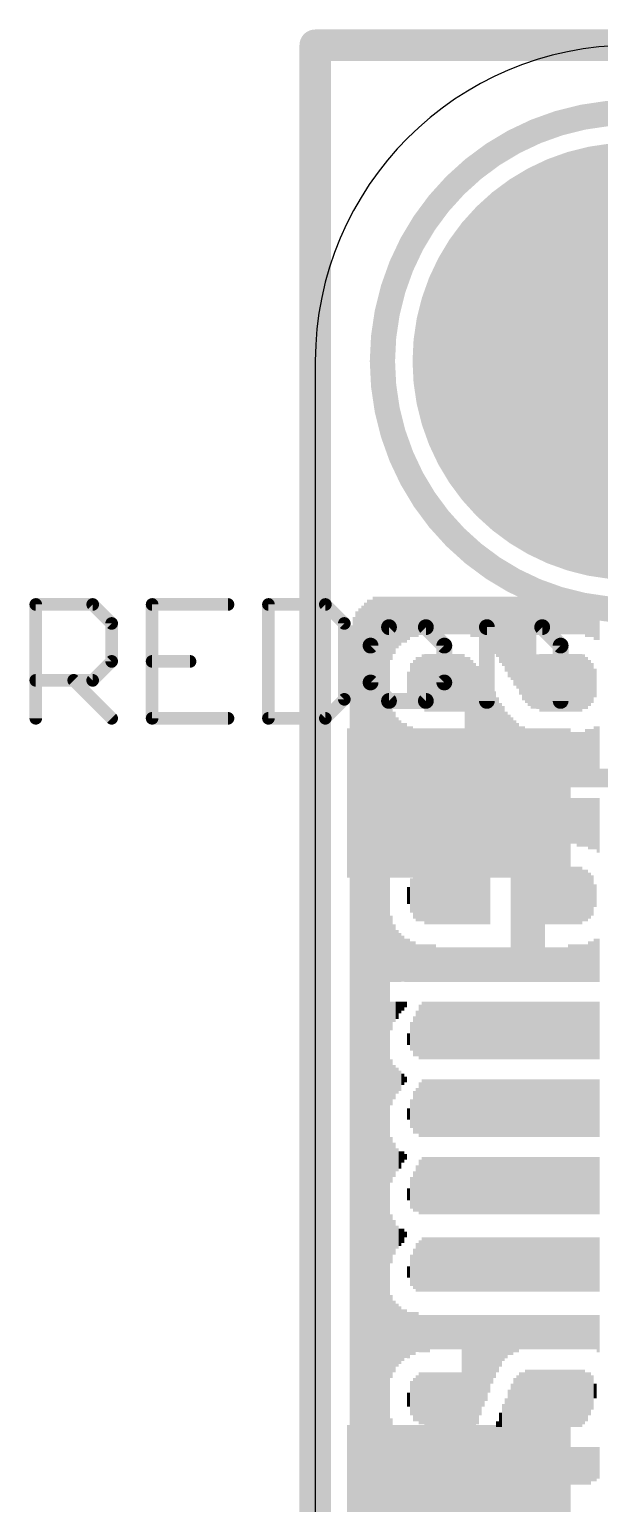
# Model space of a CAD drawing. Extents: x -2.3 to 25.5, y -0.1 to 17.9.
# Drawn here: x -2.3 to 2.29, y 6.06 to 17.91 of the extents above; entities that cross this region are included whole.
import ezdxf

# ---------------------------------------------------------------- set-up
doc = ezdxf.new("R2010")
doc.units = 0
for name, color, linetype in [('1', 12, 'CONTINUOUS'), ('16', 5, 'CONTINUOUS'), ('17', 110, 'CONTINUOUS'), ('20', 53, 'CONTINUOUS'), ('21', 40, 'CONTINUOUS'), ('22', 6, 'CONTINUOUS'), ('27', 4, 'CONTINUOUS'), ('51', 253, 'CONTINUOUS')]:
    doc.layers.add(name, color=color, linetype=linetype)

# ---------------------------------------------------------------- blocks, each defined once
blk = doc.blocks.new('RECT')
blk.add_solid([(-0.5, -0.5), (0.5, -0.5), (-0.5, 0.5), (0.5, 0.5)])
blk = doc.blocks.new('ROUNDP')
at = {"const_width": 0.5}
blk.add_lwpolyline([(0, -0.25, 1), (0, 0.25, 1), (0, -0.25)], format="xyb", dxfattribs=at)

msp = doc.modelspace()

# ---------------------------------------------------------------- linework, layer by layer
at = {"layer": '1', "const_width": 0.254}
for points in [[(0, 17.78), (25.4, 17.78)], [(0, 0), (0, 17.78)]]:
    msp.add_lwpolyline(points, dxfattribs=at)
at = {"layer": '1', "const_width": 0.127}
for points in [[(0, 17.8435, 1), (0, 17.7165)], [(0.0635, 17.78, 1), (-0.0635, 17.78)]]:
    msp.add_lwpolyline(points, format="xyb", dxfattribs=at)
at = {"layer": '16', "const_width": 0.254}
for points in [[(0, 17.78), (25.4, 17.78)], [(0, 0), (0, 17.78)]]:
    msp.add_lwpolyline(points, dxfattribs=at)
at = {"layer": '16', "const_width": 0.127}
for points in [[(0, 17.8435, 1), (0, 17.7165)], [(0.0635, 17.78, 1), (-0.0635, 17.78)]]:
    msp.add_lwpolyline(points, format="xyb", dxfattribs=at)
at = {"layer": '20'}
msp.add_line((0, 15.24), (0, 2.54), dxfattribs=at)
msp.add_arc((2.54, 15.24), 2.54, 90, 180, dxfattribs=at)
at = {"layer": '21'}
for points, const_width in [([(2.54, 13.24, 1), (2.54, 17.24, 1), (2.54, 13.24)], 0.2032), ([(0.5928, 13.1344, 1), (0.5928, 13.0709)], 0.0635), ([(0.6152, 13.0802, 1), (0.5703, 13.1251)], 0.0635), ([(0.9118, 13.1251, 1), (0.8669, 13.0802)], 0.0635), ([(0.8894, 13.0709, 1), (0.8894, 13.1344)], 0.0635), ([(1.38, 13.1344, 1), (1.38, 13.0709)], 0.0635), ([(1.4118, 13.1027, 1), (1.3483, 13.1027)], 0.0635), ([(1.8473, 13.1251, 1), (1.8024, 13.0802)], 0.0635), ([(1.8249, 13.0709, 1), (1.8249, 13.1344)], 0.0635), ([(0.4763, 12.9544, 1), (0.4128, 12.9544)], 0.0635), ([(0.422, 12.9768, 1), (0.467, 12.9319)], 0.0635), ([(1.0694, 12.9544, 1), (1.0059, 12.9544)], 0.0635), ([(1.0152, 12.9319, 1), (1.0601, 12.9768)], 0.0635), ([(2.0049, 12.9544, 1), (1.9414, 12.9544)], 0.0635), ([(1.9507, 12.9319, 1), (1.9956, 12.9768)], 0.0635), ([(0.467, 12.6802, 1), (0.422, 12.6353)], 0.0635), ([(0.4128, 12.6578, 1), (0.4763, 12.6578)], 0.0635), ([(1.0059, 12.6578, 1), (1.0694, 12.6578)], 0.0635), ([(1.0601, 12.6353, 1), (1.0152, 12.6802)], 0.0635), ([(0.5928, 12.5413, 1), (0.5928, 12.4778)], 0.0635), ([(0.5703, 12.487, 1), (0.6152, 12.532)], 0.0635), ([(0.8669, 12.532, 1), (0.9118, 12.487)], 0.0635), ([(0.8894, 12.4778, 1), (0.8894, 12.5413)], 0.0635), ([(1.3483, 12.5095, 1), (1.4118, 12.5095)], 0.0635), ([(1.9414, 12.5095, 1), (2.0049, 12.5095)], 0.0635), ([(2.154, 11.9281, 1), (2.154, 11.8519)], 0.0762), ([(0.4921, 10.99, 1), (0.4159, 10.99)], 0.0762), ([(0.4159, 6.79, 1), (0.4921, 6.79)], 0.0762)]:
    msp.add_lwpolyline(points, format="xyb", dxfattribs=dict(at, const_width=const_width))
for points, const_width in [([(0.5928, 13.1027), (0.4445, 12.9544)], 0.127), ([(0.8894, 13.1027), (0.5928, 13.1027)], 0.127), ([(1.0377, 12.9544), (0.8894, 13.1027)], 0.127), ([(1.38, 12.5095), (1.38, 13.1027)], 0.127), ([(1.38, 13.1027), (1.8249, 13.1027)], 0.127), ([(1.8249, 13.1027), (1.9732, 12.9544)], 0.127), ([(0.4445, 12.9544), (0.4445, 12.6578)], 0.127), ([(1.0377, 12.6578), (1.0377, 12.9544)], 0.127), ([(1.9732, 12.9544), (1.9732, 12.5095)], 0.127), ([(0.4445, 12.6578), (0.5928, 12.5095)], 0.127), ([(0.8894, 12.5095), (1.0377, 12.6578)], 0.127), ([(0.5928, 12.5095), (0.8894, 12.5095)], 0.127), ([(2.154, 11.89), (4.754, 11.89)], 0.1524), ([(0.454, 10.99), (0.454, 6.79)], 0.1524)]:
    msp.add_lwpolyline(points, dxfattribs=dict(at, const_width=const_width))
at = {"layer": '27', "const_width": 0.1016}
for points in [[(-2.2478, 12.3698), (-2.2478, 13.285)], [(-2.2478, 13.285), (-1.7902, 13.285)], [(-1.7902, 13.285), (-1.6376, 13.1325)], [(-0.7021, 13.285), (-1.3122, 13.285)], [(-1.3122, 13.285), (-1.3122, 12.3698)], [(-0.3767, 13.285), (-0.3767, 12.3698)], [(0.0809, 13.285), (-0.3767, 13.285)], [(0.2334, 13.1325), (0.0809, 13.285)], [(-1.6376, 13.1325), (-1.6376, 12.8274)], [(0.2334, 12.5223), (0.2334, 13.1325)], [(-1.6376, 12.8274), (-1.7902, 12.6749)], [(-1.3122, 12.8274), (-1.0072, 12.8274)], [(-1.7902, 12.6749), (-2.2478, 12.6749)], [(-1.9427, 12.6749), (-1.6376, 12.3698)], [(0.0809, 12.3698), (0.2334, 12.5223)], [(-1.3122, 12.3698), (-0.7021, 12.3698)], [(-0.3767, 12.3698), (0.0809, 12.3698)]]:
    msp.add_lwpolyline(points, dxfattribs=at)
at = {"layer": '27', "const_width": 0.0508}
for points in [[(-2.2224, 13.285, 1), (-2.2732, 13.285)], [(-2.2478, 13.3104, 1), (-2.2478, 13.2596)], [(-1.7722, 13.3029, 1), (-1.8081, 13.267)], [(-1.7902, 13.2596, 1), (-1.7902, 13.3104)], [(-1.3122, 13.3104, 1), (-1.3122, 13.2596)], [(-1.2868, 13.285, 1), (-1.3376, 13.285)], [(-0.7021, 13.2596, 1), (-0.7021, 13.3104)], [(-0.3513, 13.285, 1), (-0.4021, 13.285)], [(-0.3767, 13.3104, 1), (-0.3767, 13.2596)], [(0.0988, 13.3029, 1), (0.0629, 13.267)], [(0.0809, 13.2596, 1), (0.0809, 13.3104)], [(-1.6122, 13.1325, 1), (-1.663, 13.1325)], [(-1.6556, 13.1145, 1), (-1.6197, 13.1504)], [(0.2588, 13.1325, 1), (0.208, 13.1325)], [(0.2154, 13.1145, 1), (0.2514, 13.1504)], [(-1.663, 12.8274, 1), (-1.6122, 12.8274)], [(-1.6197, 12.8094, 1), (-1.6556, 12.8454)], [(-1.3122, 12.8528, 1), (-1.3122, 12.802)], [(-1.0072, 12.802, 1), (-1.0072, 12.8528)], [(-2.2478, 12.7003, 1), (-2.2478, 12.6495)], [(-1.9247, 12.6928, 1), (-1.9607, 12.6569)], [(-1.8081, 12.6928, 1), (-1.7722, 12.6569)], [(-1.7902, 12.6495, 1), (-1.7902, 12.7003)], [(0.2514, 12.5044, 1), (0.2154, 12.5403)], [(0.208, 12.5223, 1), (0.2588, 12.5223)], [(-2.2732, 12.3698, 1), (-2.2224, 12.3698)], [(-1.6556, 12.3518, 1), (-1.6197, 12.3878)], [(-1.3122, 12.3952, 1), (-1.3122, 12.3444)], [(-1.3376, 12.3698, 1), (-1.2868, 12.3698)], [(-0.7021, 12.3444, 1), (-0.7021, 12.3952)], [(-0.3767, 12.3952, 1), (-0.3767, 12.3444)], [(-0.4021, 12.3698, 1), (-0.3513, 12.3698)], [(0.0629, 12.3878, 1), (0.0988, 12.3518)], [(0.0809, 12.3444, 1), (0.0809, 12.3952)]]:
    msp.add_lwpolyline(points, format="xyb", dxfattribs=at)
at = {"layer": '51', "const_width": 0.1524}
for points in [[(0.454, 11.89), (4.704, 11.89)], [(0.454, 5.79), (0.454, 11.89)]]:
    msp.add_lwpolyline(points, dxfattribs=at)
at = {"layer": '51', "const_width": 0.0762}
for points in [[(0.454, 11.9281, 1), (0.454, 11.8519)], [(0.4921, 11.89, 1), (0.4159, 11.89)]]:
    msp.add_lwpolyline(points, format="xyb", dxfattribs=at)

# ---------------------------------------------------------------- block references
at = {"layer": '1', "xscale": 1.8, "yscale": 1.2}
for p in [(1.154, 11.69), (1.154, 6.09)]:
    msp.add_blockref('RECT', p, dxfattribs=at)
at = {"layer": '17', "xscale": 3.516, "yscale": 3.516}
msp.add_blockref('ROUNDP', (2.54, 15.24), dxfattribs=at)
msp.add_blockref('ROUNDP', (2.54, 15.24), dxfattribs=at)
at = {"layer": '22', "rotation": 270}
for p, xscale, yscale in [((0.381, 12.5844), 1.3843, 0.0229), ((0.404, 12.5959), 1.4072, 0.0231), ((0.4271, 12.6073), 1.43, 0.0231), ((0.4502, 12.6073), 1.43, 0.0231), ((0.4733, 12.62), 1.4554, 0.0231), ((0.4964, 12.62), 1.4554, 0.0231), ((0.5196, 12.62), 1.4554, 0.0231), ((0.5427, 12.62), 1.4554, 0.0231), ((0.5658, 12.62), 1.4554, 0.0231), ((0.5889, 12.62), 1.4554, 0.0231), ((0.612, 13.0937), 0.508, 0.0231), ((0.635, 13.1166), 0.4623, 0.0229), ((0.658, 13.1394), 0.4166, 0.0231), ((0.6811, 13.1509), 0.3937, 0.0231), ((0.7042, 13.1623), 0.3708, 0.0231), ((0.7273, 13.1623), 0.3708, 0.0231), ((0.7504, 13.1737), 0.348, 0.0231), ((0.7736, 13.1851), 0.3251, 0.0231), ((0.7967, 13.1851), 0.3251, 0.0231), ((0.8198, 13.1851), 0.3251, 0.0231), ((0.8429, 13.1966), 0.3023, 0.0231), ((0.866, 13.1966), 0.3023, 0.0231), ((0.889, 13.1966), 0.3023, 0.0229), ((0.912, 13.1966), 0.3023, 0.0231), ((0.9351, 13.1966), 0.3023, 0.0231), ((0.9582, 13.1966), 0.3023, 0.0231), ((0.9813, 13.1966), 0.3023, 0.0231), ((1.0044, 13.1966), 0.3023, 0.0231), ((1.0276, 13.1966), 0.3023, 0.0231), ((1.0507, 13.1966), 0.3023, 0.0231), ((1.0738, 13.1966), 0.3023, 0.0231), ((1.0969, 13.1966), 0.3023, 0.0231), ((1.12, 13.1966), 0.3023, 0.0231), ((1.143, 13.1966), 0.3023, 0.0229), ((1.166, 13.1966), 0.3023, 0.0231), ((1.1891, 13.1966), 0.3023, 0.0231), ((1.2122, 13.1966), 0.3023, 0.0231), ((1.2353, 13.1966), 0.3023, 0.0231), ((1.2584, 13.1851), 0.3251, 0.0231), ((1.2816, 13.1851), 0.3251, 0.0231), ((1.3047, 13.1851), 0.3251, 0.0231), ((1.3278, 13.1737), 0.348, 0.0231), ((1.3509, 13.1623), 0.3708, 0.0231), ((1.374, 13.1623), 0.3708, 0.0231), ((1.397, 13.1509), 0.3937, 0.0229), ((1.42, 13.1394), 0.4166, 0.0231), ((1.4431, 13.1166), 0.4623, 0.0231), ((1.4662, 13.1051), 0.4851, 0.0231), ((1.4893, 13.081), 0.5334, 0.0231), ((1.5124, 13.0696), 0.5563, 0.0231), ((1.5356, 13.0467), 0.602, 0.0231), ((1.5587, 13.0239), 0.6477, 0.0231), ((1.5818, 13.0124), 0.6706, 0.0231), ((1.6049, 12.9896), 0.7163, 0.0231), ((1.628, 12.9781), 0.7391, 0.0231), ((1.651, 12.954), 0.7874, 0.0229), ((1.674, 12.9311), 0.8331, 0.0231), ((1.6971, 12.9197), 0.856, 0.0231), ((1.7202, 12.9083), 0.8788, 0.0231), ((1.7433, 12.8969), 0.9017, 0.0231), ((1.7664, 12.8969), 0.9017, 0.0231), ((1.7896, 13.1966), 0.3023, 0.0231), ((1.8127, 13.1966), 0.3023, 0.0231), ((1.8358, 13.1966), 0.3023, 0.0231), ((1.8589, 13.1966), 0.3023, 0.0231), ((1.882, 13.1966), 0.3023, 0.0231), ((1.905, 13.1966), 0.3023, 0.0229), ((1.928, 13.1966), 0.3023, 0.0231), ((1.9511, 13.1966), 0.3023, 0.0231), ((1.9742, 13.1966), 0.3023, 0.0231), ((1.9973, 13.1966), 0.3023, 0.0231), ((2.0204, 13.1966), 0.3023, 0.0231), ((2.0436, 13.1966), 0.3023, 0.0231), ((2.0667, 13.1966), 0.3023, 0.0231), ((2.0898, 13.1966), 0.3023, 0.0231), ((2.1129, 13.1966), 0.3023, 0.0231), ((2.136, 13.1966), 0.3023, 0.0231), ((2.159, 13.1966), 0.3023, 0.0229), ((2.182, 13.1851), 0.3251, 0.0231), ((2.2051, 13.1851), 0.3251, 0.0231), ((2.2282, 13.1851), 0.3251, 0.0231), ((2.2513, 13.161), 0.3226, 0.0231), ((2.2744, 13.161), 0.3226, 0.0231), ((0.3118, 12.5387), 1.2929, 0.0231), ((0.3349, 12.5616), 1.3386, 0.0231), ((0.358, 12.573), 1.3614, 0.0231), ((0.2887, 12.5044), 1.2243, 0.0231), ((0.7736, 12.653), 0.3226, 0.0231), ((0.7967, 12.6543), 0.3708, 0.0231), ((0.8198, 12.6543), 0.4166, 0.0231), ((0.8429, 12.6543), 0.4166, 0.0231), ((0.866, 12.6657), 0.4394, 0.0231), ((0.889, 12.6543), 0.4623, 0.0229), ((0.912, 12.6543), 0.4623, 0.0231), ((0.9351, 12.6543), 0.4623, 0.0231), ((0.9582, 12.6543), 0.4623, 0.0231), ((0.9813, 12.6543), 0.4623, 0.0231), ((1.0044, 12.6543), 0.4623, 0.0231), ((1.0276, 12.6543), 0.4623, 0.0231), ((1.0507, 12.6543), 0.4623, 0.0231), ((1.0738, 12.6543), 0.4623, 0.0231), ((1.0969, 12.6543), 0.4623, 0.0231), ((1.12, 12.6543), 0.4623, 0.0231), ((1.143, 12.6543), 0.4623, 0.0229), ((1.166, 12.6543), 0.4623, 0.0231), ((1.1891, 12.6543), 0.4623, 0.0231), ((1.2122, 12.3774), 0.9703, 0.0231), ((1.2353, 12.3774), 0.9703, 0.0231), ((1.2584, 12.366), 0.9474, 0.0231), ((1.2816, 12.3533), 0.922, 0.0231), ((1.7896, 12.6657), 0.4394, 0.0231), ((1.8127, 12.6543), 0.4623, 0.0231), ((1.8358, 12.6543), 0.4623, 0.0231), ((1.8589, 12.6543), 0.4623, 0.0231), ((1.882, 12.6543), 0.4623, 0.0231), ((1.905, 12.6543), 0.4623, 0.0229), ((1.928, 12.6543), 0.4623, 0.0231), ((1.9511, 12.6543), 0.4623, 0.0231), ((1.9742, 12.6543), 0.4623, 0.0231), ((1.9973, 12.6543), 0.4623, 0.0231), ((2.0204, 12.6543), 0.4623, 0.0231), ((2.0436, 12.6543), 0.4623, 0.0231), ((2.0667, 12.6543), 0.4623, 0.0231), ((2.0898, 12.6543), 0.4623, 0.0231), ((2.1129, 12.6543), 0.4623, 0.0231), ((2.136, 12.6543), 0.4623, 0.0231), ((2.159, 12.6657), 0.4394, 0.0229), ((2.182, 12.6543), 0.4166, 0.0231), ((2.2051, 12.6543), 0.3708, 0.0231), ((2.2282, 12.653), 0.3226, 0.0231), ((0.7504, 12.653), 0.1854, 0.0231), ((1.3047, 12.3419), 0.8992, 0.0231), ((1.3278, 12.3304), 0.8763, 0.0231), ((1.3509, 12.3076), 0.8306, 0.0231), ((2.2513, 12.653), 0.2311, 0.0231), ((1.374, 12.2847), 0.7849, 0.0231), ((1.397, 12.2733), 0.762, 0.0229), ((1.42, 12.2504), 0.7163, 0.0231), ((1.4431, 12.239), 0.6934, 0.0231), ((0.612, 12.2847), 0.3683, 0.0231), ((1.4662, 12.2149), 0.6452, 0.0231), ((1.4893, 12.192), 0.5994, 0.0231), ((1.5124, 12.1806), 0.5766, 0.0231), ((0.635, 12.2619), 0.3226, 0.0229), ((0.658, 12.239), 0.2769, 0.0231), ((0.6811, 12.2276), 0.254, 0.0231), ((0.7042, 12.2161), 0.2311, 0.0231), ((0.7273, 12.2161), 0.2311, 0.0231), ((1.5356, 12.1577), 0.5309, 0.0231), ((1.5587, 12.1463), 0.508, 0.0231), ((1.5818, 12.1349), 0.4851, 0.0231), ((1.6049, 12.1234), 0.4623, 0.0231), ((1.628, 12.112), 0.4394, 0.0231), ((0.7504, 12.2034), 0.2057, 0.0231), ((0.7736, 12.0993), 0.414, 0.0231), ((0.7967, 12.0879), 0.3912, 0.0231), ((0.8198, 12.0879), 0.3912, 0.0231), ((0.8429, 12.0879), 0.3912, 0.0231), ((0.866, 12.0764), 0.3683, 0.0231), ((0.889, 12.0764), 0.3683, 0.0229), ((0.912, 12.0764), 0.3683, 0.0231), ((0.9351, 12.0764), 0.3683, 0.0231), ((0.9582, 12.0764), 0.3683, 0.0231), ((0.9813, 12.0764), 0.3683, 0.0231), ((1.0044, 12.0764), 0.3683, 0.0231), ((1.0276, 12.0764), 0.3683, 0.0231), ((1.0507, 12.0764), 0.3683, 0.0231), ((1.0738, 12.0764), 0.3683, 0.0231), ((1.0969, 12.0764), 0.3683, 0.0231), ((1.12, 12.0764), 0.3683, 0.0231), ((1.143, 12.0764), 0.3683, 0.0229), ((1.166, 12.0764), 0.3683, 0.0231), ((1.1891, 12.0764), 0.3683, 0.0231), ((1.651, 12.0993), 0.414, 0.0229), ((1.674, 12.0993), 0.414, 0.0231), ((1.6971, 12.0879), 0.3912, 0.0231), ((1.7202, 12.0879), 0.3912, 0.0231), ((1.7433, 12.0764), 0.3683, 0.0231), ((1.7664, 12.0764), 0.3683, 0.0231), ((1.7896, 12.0764), 0.3683, 0.0231), ((1.8127, 12.0764), 0.3683, 0.0231), ((1.8358, 12.0764), 0.3683, 0.0231), ((1.8589, 12.0764), 0.3683, 0.0231), ((1.882, 12.0764), 0.3683, 0.0231), ((1.905, 12.0764), 0.3683, 0.0229), ((1.928, 12.0764), 0.3683, 0.0231), ((1.9511, 12.0764), 0.3683, 0.0231), ((1.9742, 12.0764), 0.3683, 0.0231), ((1.9973, 12.0764), 0.3683, 0.0231), ((2.0204, 12.0764), 0.3683, 0.0231), ((2.0436, 12.0764), 0.3683, 0.0231), ((2.0667, 12.0764), 0.3683, 0.0231), ((2.0898, 12.0764), 0.3683, 0.0231), ((2.1129, 12.0764), 0.3683, 0.0231), ((2.136, 12.0764), 0.3683, 0.0231), ((2.159, 12.0764), 0.3683, 0.0229), ((2.182, 12.0879), 0.3912, 0.0231), ((2.2051, 12.0879), 0.3912, 0.0231), ((2.2282, 12.0879), 0.3912, 0.0231), ((2.2513, 12.0993), 0.414, 0.0231), ((2.2744, 12.0993), 0.414, 0.0231), ((0.2887, 9.0856), 5.2883, 0.0231), ((0.3118, 9.0513), 5.3569, 0.0231), ((0.3349, 9.0284), 5.4026, 0.0231), ((0.358, 9.017), 5.4254, 0.0231), ((0.381, 9.0056), 5.4483, 0.0229), ((0.404, 8.9941), 5.4712, 0.0231), ((0.4271, 8.9941), 5.4712, 0.0231), ((0.4502, 8.9827), 5.494, 0.0231), ((0.4733, 8.9827), 5.494, 0.0231), ((0.4964, 8.97), 5.5194, 0.0231), ((0.5196, 8.97), 5.5194, 0.0231), ((0.5427, 8.97), 5.5194, 0.0231), ((0.5658, 8.97), 5.5194, 0.0231), ((0.5889, 8.97), 5.5194, 0.0231), ((0.7736, 11.5227), 0.414, 0.0231), ((0.7967, 11.5227), 0.414, 0.0231), ((0.8198, 11.5341), 0.3912, 0.0231), ((0.8429, 11.5341), 0.3912, 0.0231), ((0.866, 11.5341), 0.3912, 0.0231), ((0.889, 11.5341), 0.3912, 0.0229), ((0.912, 11.5456), 0.3683, 0.0231), ((0.9351, 11.5456), 0.3683, 0.0231), ((0.9582, 11.5456), 0.3683, 0.0231), ((0.9813, 11.5456), 0.3683, 0.0231), ((1.0044, 11.5456), 0.3683, 0.0231), ((1.0276, 11.5456), 0.3683, 0.0231), ((1.0507, 11.5456), 0.3683, 0.0231), ((1.0738, 11.5456), 0.3683, 0.0231), ((1.0969, 11.5456), 0.3683, 0.0231), ((1.12, 11.5456), 0.3683, 0.0231), ((1.143, 11.5456), 0.3683, 0.0229), ((1.166, 11.5456), 0.3683, 0.0231), ((1.1891, 11.5456), 0.3683, 0.0231), ((1.2122, 11.5456), 0.3683, 0.0231), ((1.2353, 11.5456), 0.3683, 0.0231), ((1.2584, 11.5456), 0.3683, 0.0231), ((1.2816, 11.5456), 0.3683, 0.0231), ((1.3047, 11.5456), 0.3683, 0.0231), ((1.3278, 11.5456), 0.3683, 0.0231), ((1.3509, 11.5456), 0.3683, 0.0231), ((1.374, 11.5456), 0.3683, 0.0231), ((1.397, 11.5456), 0.3683, 0.0229), ((1.42, 11.5456), 0.3683, 0.0231), ((1.4431, 11.5456), 0.3683, 0.0231), ((1.4662, 11.5456), 0.3683, 0.0231), ((1.4893, 11.5456), 0.3683, 0.0231), ((1.5124, 11.5456), 0.3683, 0.0231), ((1.5356, 11.5456), 0.3683, 0.0231), ((1.5587, 11.5456), 0.3683, 0.0231), ((1.5818, 11.5456), 0.3683, 0.0231), ((1.6049, 11.5456), 0.3683, 0.0231), ((1.628, 11.5456), 0.3683, 0.0231), ((1.651, 11.5456), 0.3683, 0.0229), ((1.674, 11.5456), 0.3683, 0.0231), ((1.6971, 11.5456), 0.3683, 0.0231), ((1.7202, 11.5456), 0.3683, 0.0231), ((1.7433, 11.5456), 0.3683, 0.0231), ((1.7664, 11.5456), 0.3683, 0.0231), ((1.7896, 11.5456), 0.3683, 0.0231), ((1.8127, 11.5456), 0.3683, 0.0231), ((1.8358, 11.5456), 0.3683, 0.0231), ((1.8589, 11.5456), 0.3683, 0.0231), ((1.882, 11.5456), 0.3683, 0.0231), ((1.905, 11.5456), 0.3683, 0.0229), ((1.928, 11.5456), 0.3683, 0.0231), ((1.9511, 11.5456), 0.3683, 0.0231), ((1.9742, 11.5456), 0.3683, 0.0231), ((1.9973, 11.5456), 0.3683, 0.0231), ((2.0204, 11.5456), 0.3683, 0.0231), ((2.0436, 11.5456), 0.3683, 0.0231), ((2.0667, 11.5456), 0.3683, 0.0231), ((2.0898, 11.5456), 0.3683, 0.0231), ((2.1129, 11.5341), 0.3912, 0.0231), ((2.136, 11.5341), 0.3912, 0.0231), ((2.159, 11.5341), 0.3912, 0.0229), ((2.182, 11.5341), 0.3912, 0.0231), ((2.2051, 11.5227), 0.414, 0.0231), ((2.2282, 11.5227), 0.414, 0.0231), ((2.2513, 11.5227), 0.414, 0.0231), ((2.2744, 11.51), 0.4394, 0.0231), ((0.612, 11.3259), 0.3912, 0.0231), ((0.635, 11.3487), 0.3454, 0.0229), ((0.658, 11.3716), 0.2997, 0.0231), ((0.6811, 11.383), 0.2769, 0.0231), ((0.7042, 11.3944), 0.254, 0.0231), ((0.7273, 11.4059), 0.2311, 0.0231), ((0.7504, 11.4059), 0.2311, 0.0231), ((0.8198, 10.9449), 0.4166, 0.0231), ((0.8429, 10.9449), 0.4166, 0.0231), ((0.866, 10.9563), 0.4394, 0.0231), ((0.889, 10.9449), 0.4623, 0.0229), ((0.912, 10.9449), 0.4623, 0.0231), ((0.9351, 10.9449), 0.4623, 0.0231), ((0.9582, 10.9449), 0.4623, 0.0231), ((0.9813, 10.9449), 0.4623, 0.0231), ((1.0044, 10.9449), 0.4623, 0.0231), ((1.0276, 10.9449), 0.4623, 0.0231), ((1.0507, 10.9449), 0.4623, 0.0231), ((1.0738, 10.9449), 0.4623, 0.0231), ((1.0969, 10.9449), 0.4623, 0.0231), ((1.12, 10.9449), 0.4623, 0.0231), ((1.143, 10.9449), 0.4623, 0.0229), ((1.166, 10.9449), 0.4623, 0.0231), ((1.1891, 10.9449), 0.4623, 0.0231), ((1.2122, 10.9449), 0.4623, 0.0231), ((1.2353, 10.9449), 0.4623, 0.0231), ((1.2584, 10.9449), 0.4623, 0.0231), ((1.2816, 10.9449), 0.4623, 0.0231), ((1.3047, 10.9449), 0.4623, 0.0231), ((1.3278, 10.9449), 0.4623, 0.0231), ((1.3509, 10.9449), 0.4623, 0.0231), ((1.374, 10.9449), 0.4623, 0.0231), ((1.397, 10.9449), 0.4623, 0.0229), ((1.5818, 10.7137), 0.9246, 0.0231), ((1.6049, 10.7137), 0.9246, 0.0231), ((1.628, 10.7137), 0.9246, 0.0231), ((1.651, 10.7137), 0.9246, 0.0229), ((1.674, 10.7137), 0.9246, 0.0231), ((1.6971, 10.7137), 0.9246, 0.0231), ((1.7202, 10.7137), 0.9246, 0.0231), ((1.7433, 10.7137), 0.9246, 0.0231), ((1.7664, 10.7137), 0.9246, 0.0231), ((1.7896, 10.7137), 0.9246, 0.0231), ((1.8127, 10.7137), 0.9246, 0.0231), ((1.8358, 10.7137), 0.9246, 0.0231), ((1.8589, 10.9449), 0.4623, 0.0231), ((1.882, 10.9449), 0.4623, 0.0231), ((1.905, 10.9449), 0.4623, 0.0229), ((1.928, 10.9449), 0.4623, 0.0231), ((1.9511, 10.9449), 0.4623, 0.0231), ((1.9742, 10.9449), 0.4623, 0.0231), ((1.9973, 10.9449), 0.4623, 0.0231), ((2.0204, 10.9449), 0.4623, 0.0231), ((2.0436, 10.9449), 0.4623, 0.0231), ((2.0667, 10.9449), 0.4623, 0.0231), ((2.0898, 10.9449), 0.4623, 0.0231), ((2.1129, 10.9449), 0.4623, 0.0231), ((2.136, 10.9449), 0.4623, 0.0231), ((2.159, 10.9449), 0.4166, 0.0229), ((2.182, 10.9449), 0.4166, 0.0231), ((0.7736, 10.9461), 0.2769, 0.0231), ((0.7967, 10.9449), 0.3708, 0.0231), ((2.2051, 10.9449), 0.3708, 0.0231), ((2.2282, 10.9449), 0.3251, 0.0231), ((2.2513, 10.9449), 0.1829, 0.0231), ((0.7504, 10.9449), 0.1372, 0.0231), ((0.612, 10.5169), 0.5309, 0.0231), ((0.635, 10.4826), 0.4623, 0.0229), ((0.658, 10.4597), 0.4166, 0.0231), ((0.6811, 10.4483), 0.3937, 0.0231), ((0.7042, 10.4369), 0.3708, 0.0231), ((0.7273, 10.4254), 0.348, 0.0231), ((0.7504, 10.4254), 0.348, 0.0231), ((0.7736, 10.414), 0.3251, 0.0231), ((0.7967, 10.414), 0.3251, 0.0231), ((0.8198, 10.4026), 0.3023, 0.0231), ((0.8429, 10.4026), 0.3023, 0.0231), ((0.866, 10.4026), 0.3023, 0.0231), ((0.889, 10.4026), 0.3023, 0.0229), ((0.912, 10.4026), 0.3023, 0.0231), ((0.9351, 10.4026), 0.3023, 0.0231), ((0.9582, 10.4026), 0.3023, 0.0231), ((2.0436, 10.4026), 0.3023, 0.0231), ((2.0667, 10.4026), 0.3023, 0.0231), ((2.0898, 10.4026), 0.3023, 0.0231), ((2.1129, 10.4026), 0.3023, 0.0231), ((2.136, 10.4026), 0.3023, 0.0231), ((2.159, 10.4026), 0.3023, 0.0229), ((2.182, 10.4026), 0.3023, 0.0231), ((2.2051, 10.414), 0.3251, 0.0231), ((2.2282, 10.414), 0.3251, 0.0231), ((2.2513, 10.4254), 0.348, 0.0231), ((2.2744, 10.4254), 0.348, 0.0231), ((0.9813, 10.3899), 0.2769, 0.0231), ((1.0044, 10.3899), 0.2769, 0.0231), ((1.0276, 10.3899), 0.2769, 0.0231), ((1.0507, 10.3899), 0.2769, 0.0231), ((1.0738, 10.3899), 0.2769, 0.0231), ((1.0969, 10.3899), 0.2769, 0.0231), ((1.12, 10.3899), 0.2769, 0.0231), ((1.143, 10.3899), 0.2769, 0.0229), ((1.166, 10.3899), 0.2769, 0.0231), ((1.1891, 10.3899), 0.2769, 0.0231), ((1.2122, 10.3899), 0.2769, 0.0231), ((1.2353, 10.3899), 0.2769, 0.0231), ((1.2584, 10.3899), 0.2769, 0.0231), ((1.2816, 10.3899), 0.2769, 0.0231), ((1.3047, 10.3899), 0.2769, 0.0231), ((1.3278, 10.3899), 0.2769, 0.0231), ((1.3509, 10.3899), 0.2769, 0.0231), ((1.374, 10.3899), 0.2769, 0.0231), ((1.397, 10.3899), 0.2769, 0.0229), ((1.42, 10.3899), 0.2769, 0.0231), ((1.4431, 10.3899), 0.2769, 0.0231), ((1.4662, 10.3899), 0.2769, 0.0231), ((1.4893, 10.3899), 0.2769, 0.0231), ((1.5124, 10.3899), 0.2769, 0.0231), ((1.5356, 10.3899), 0.2769, 0.0231), ((1.5587, 10.3899), 0.2769, 0.0231), ((1.8589, 10.3899), 0.2769, 0.0231), ((1.882, 10.3899), 0.2769, 0.0231), ((1.905, 10.3899), 0.2769, 0.0229), ((1.928, 10.3899), 0.2769, 0.0231), ((1.9511, 10.3899), 0.2769, 0.0231), ((1.9742, 10.3899), 0.2769, 0.0231), ((1.9973, 10.3899), 0.2769, 0.0231), ((2.0204, 10.3899), 0.2769, 0.0231), ((0.612, 9.9759), 0.2311, 0.0231), ((0.635, 10.0101), 0.1626, 0.0229), ((0.658, 10.0216), 0.1397, 0.0231), ((0.6811, 10.0444), 0.094, 0.0231), ((0.7042, 10.0559), 0.0711, 0.0231), ((0.7273, 10.0686), 0.0457, 0.0231), ((0.866, 9.8603), 0.4623, 0.0231), ((0.889, 9.8603), 0.4623, 0.0229), ((0.912, 9.8603), 0.4623, 0.0231), ((0.9351, 9.8603), 0.4623, 0.0231), ((0.9582, 9.8603), 0.4623, 0.0231), ((0.9813, 9.8603), 0.4623, 0.0231), ((1.0044, 9.8603), 0.4623, 0.0231), ((1.0276, 9.8603), 0.4623, 0.0231), ((1.0507, 9.8603), 0.4623, 0.0231), ((1.0738, 9.8603), 0.4623, 0.0231), ((1.0969, 9.8603), 0.4623, 0.0231), ((1.12, 9.8603), 0.4623, 0.0231), ((1.143, 9.8603), 0.4623, 0.0229), ((1.166, 9.8603), 0.4623, 0.0231), ((1.1891, 9.8603), 0.4623, 0.0231), ((1.2122, 9.8603), 0.4623, 0.0231), ((1.2353, 9.8603), 0.4623, 0.0231), ((1.2584, 9.8603), 0.4623, 0.0231), ((1.2816, 9.8603), 0.4623, 0.0231), ((1.3047, 9.8603), 0.4623, 0.0231), ((1.3278, 9.8603), 0.4623, 0.0231), ((1.3509, 9.8603), 0.4623, 0.0231), ((1.374, 9.8603), 0.4623, 0.0231), ((1.397, 9.8603), 0.4623, 0.0229), ((1.42, 9.8603), 0.4623, 0.0231), ((1.4431, 9.8603), 0.4623, 0.0231), ((1.4662, 9.8603), 0.4623, 0.0231), ((1.4893, 9.8603), 0.4623, 0.0231), ((1.5124, 9.8603), 0.4623, 0.0231), ((1.5356, 9.8603), 0.4623, 0.0231), ((1.5587, 9.8603), 0.4623, 0.0231), ((1.5818, 9.8603), 0.4623, 0.0231), ((1.6049, 9.8603), 0.4623, 0.0231), ((1.628, 9.8603), 0.4623, 0.0231), ((1.651, 9.8603), 0.4623, 0.0229), ((1.674, 9.8603), 0.4623, 0.0231), ((1.6971, 9.8603), 0.4623, 0.0231), ((1.7202, 9.8603), 0.4623, 0.0231), ((1.7433, 9.8603), 0.4623, 0.0231), ((1.7664, 9.8603), 0.4623, 0.0231), ((1.7896, 9.8603), 0.4623, 0.0231), ((1.8127, 9.8603), 0.4623, 0.0231), ((1.8358, 9.8603), 0.4623, 0.0231), ((1.8589, 9.8603), 0.4623, 0.0231), ((1.882, 9.8603), 0.4623, 0.0231), ((1.905, 9.8603), 0.4623, 0.0229), ((1.928, 9.8603), 0.4623, 0.0231), ((1.9511, 9.8603), 0.4623, 0.0231), ((1.9742, 9.8603), 0.4623, 0.0231), ((1.9973, 9.8603), 0.4623, 0.0231), ((2.0204, 9.8603), 0.4623, 0.0231), ((2.0436, 9.8603), 0.4623, 0.0231), ((2.0667, 9.8603), 0.4623, 0.0231), ((2.0898, 9.8603), 0.4623, 0.0231), ((2.1129, 9.8603), 0.4623, 0.0231), ((2.136, 9.8603), 0.4623, 0.0231), ((2.159, 9.8603), 0.4623, 0.0229), ((2.182, 9.8603), 0.4623, 0.0231), ((2.2051, 9.8603), 0.4623, 0.0231), ((2.2282, 9.8603), 0.4623, 0.0231), ((2.2513, 9.8603), 0.4623, 0.0231), ((2.2744, 9.8603), 0.4623, 0.0231), ((0.7967, 9.8133), 0.3226, 0.0231), ((0.8198, 9.8361), 0.3683, 0.0231), ((0.8429, 9.8489), 0.4394, 0.0231), ((0.7504, 9.7904), 0.094, 0.0231), ((0.7736, 9.8133), 0.2311, 0.0231), ((0.612, 9.4437), 0.3708, 0.0231), ((0.635, 9.445), 0.2769, 0.0229), ((0.658, 9.4564), 0.2083, 0.0231), ((0.6811, 9.4564), 0.1626, 0.0231), ((0.7042, 9.4666), 0.0914, 0.0231), ((0.7273, 9.4666), 0.0457, 0.0231), ((0.7967, 9.2024), 0.3454, 0.0231), ((0.8198, 9.2139), 0.3683, 0.0231), ((0.8429, 9.224), 0.4394, 0.0231), ((0.866, 9.2354), 0.4623, 0.0231), ((0.889, 9.2354), 0.4623, 0.0229), ((0.912, 9.2354), 0.4623, 0.0231), ((0.9351, 9.2354), 0.4623, 0.0231), ((0.9582, 9.2354), 0.4623, 0.0231), ((0.9813, 9.2354), 0.4623, 0.0231), ((1.0044, 9.2354), 0.4623, 0.0231), ((1.0276, 9.2354), 0.4623, 0.0231), ((1.0507, 9.2354), 0.4623, 0.0231), ((1.0738, 9.2354), 0.4623, 0.0231), ((1.0969, 9.2354), 0.4623, 0.0231), ((1.12, 9.2354), 0.4623, 0.0231), ((1.143, 9.2354), 0.4623, 0.0229), ((1.166, 9.2354), 0.4623, 0.0231), ((1.1891, 9.2354), 0.4623, 0.0231), ((1.2122, 9.2354), 0.4623, 0.0231), ((1.2353, 9.2354), 0.4623, 0.0231), ((1.2584, 9.2354), 0.4623, 0.0231), ((1.2816, 9.2354), 0.4623, 0.0231), ((1.3047, 9.2354), 0.4623, 0.0231), ((1.3278, 9.2354), 0.4623, 0.0231), ((1.3509, 9.2354), 0.4623, 0.0231), ((1.374, 9.2354), 0.4623, 0.0231), ((1.397, 9.2354), 0.4623, 0.0229), ((1.42, 9.2354), 0.4623, 0.0231), ((1.4431, 9.2354), 0.4623, 0.0231), ((1.4662, 9.2354), 0.4623, 0.0231), ((1.4893, 9.2354), 0.4623, 0.0231), ((1.5124, 9.2354), 0.4623, 0.0231), ((1.5356, 9.2354), 0.4623, 0.0231), ((1.5587, 9.2354), 0.4623, 0.0231), ((1.5818, 9.2354), 0.4623, 0.0231), ((1.6049, 9.2354), 0.4623, 0.0231), ((1.628, 9.2354), 0.4623, 0.0231), ((1.651, 9.2354), 0.4623, 0.0229), ((1.674, 9.2354), 0.4623, 0.0231), ((1.6971, 9.2354), 0.4623, 0.0231), ((1.7202, 9.2354), 0.4623, 0.0231), ((1.7433, 9.2354), 0.4623, 0.0231), ((1.7664, 9.2354), 0.4623, 0.0231), ((1.7896, 9.2354), 0.4623, 0.0231), ((1.8127, 9.2354), 0.4623, 0.0231), ((1.8358, 9.2354), 0.4623, 0.0231), ((1.8589, 9.2354), 0.4623, 0.0231), ((1.882, 9.2354), 0.4623, 0.0231), ((1.905, 9.2354), 0.4623, 0.0229), ((1.928, 9.2354), 0.4623, 0.0231), ((1.9511, 9.2354), 0.4623, 0.0231), ((1.9742, 9.2354), 0.4623, 0.0231), ((1.9973, 9.2354), 0.4623, 0.0231), ((2.0204, 9.2354), 0.4623, 0.0231), ((2.0436, 9.2354), 0.4623, 0.0231), ((2.0667, 9.2354), 0.4623, 0.0231), ((2.0898, 9.2354), 0.4623, 0.0231), ((2.1129, 9.2354), 0.4623, 0.0231), ((2.136, 9.2354), 0.4623, 0.0231), ((2.159, 9.2354), 0.4623, 0.0229), ((2.182, 9.2354), 0.4623, 0.0231), ((2.2051, 9.2354), 0.4623, 0.0231), ((2.2282, 9.2354), 0.4623, 0.0231), ((2.2513, 9.2354), 0.4623, 0.0231), ((2.2744, 9.2354), 0.4623, 0.0231), ((0.7736, 9.191), 0.2311, 0.0231), ((0.7504, 9.1897), 0.0914, 0.0231), ((0.612, 8.8201), 0.3683, 0.0231), ((0.635, 8.8201), 0.2769, 0.0229), ((0.658, 8.8201), 0.1854, 0.0231), ((0.6811, 8.8201), 0.1397, 0.0231), ((0.7042, 8.8443), 0.0914, 0.0231), ((0.7273, 8.8443), 0.0457, 0.0231), ((0.8198, 8.5903), 0.3708, 0.0231), ((0.8429, 8.6017), 0.4394, 0.0231), ((0.866, 8.6131), 0.4623, 0.0231), ((0.889, 8.6131), 0.4623, 0.0229), ((0.912, 8.6131), 0.4623, 0.0231), ((0.9351, 8.6131), 0.4623, 0.0231), ((0.9582, 8.6131), 0.4623, 0.0231), ((0.9813, 8.6131), 0.4623, 0.0231), ((1.0044, 8.6131), 0.4623, 0.0231), ((1.0276, 8.6131), 0.4623, 0.0231), ((1.0507, 8.6131), 0.4623, 0.0231), ((1.0738, 8.6131), 0.4623, 0.0231), ((1.0969, 8.6131), 0.4623, 0.0231), ((1.12, 8.6131), 0.4623, 0.0231), ((1.143, 8.6131), 0.4623, 0.0229), ((1.166, 8.6131), 0.4623, 0.0231), ((1.1891, 8.6131), 0.4623, 0.0231), ((1.2122, 8.6131), 0.4623, 0.0231), ((1.2353, 8.6131), 0.4623, 0.0231), ((1.2584, 8.6131), 0.4623, 0.0231), ((1.2816, 8.6131), 0.4623, 0.0231), ((1.3047, 8.6131), 0.4623, 0.0231), ((1.3278, 8.6131), 0.4623, 0.0231), ((1.3509, 8.6131), 0.4623, 0.0231), ((1.374, 8.6131), 0.4623, 0.0231), ((1.397, 8.6131), 0.4623, 0.0229), ((1.42, 8.6131), 0.4623, 0.0231), ((1.4431, 8.6131), 0.4623, 0.0231), ((1.4662, 8.6131), 0.4623, 0.0231), ((1.4893, 8.6131), 0.4623, 0.0231), ((1.5124, 8.6131), 0.4623, 0.0231), ((1.5356, 8.6131), 0.4623, 0.0231), ((1.5587, 8.6131), 0.4623, 0.0231), ((1.5818, 8.6131), 0.4623, 0.0231), ((1.6049, 8.6131), 0.4623, 0.0231), ((1.628, 8.6131), 0.4623, 0.0231), ((1.651, 8.6131), 0.4623, 0.0229), ((1.674, 8.6131), 0.4623, 0.0231), ((1.6971, 8.6131), 0.4623, 0.0231), ((1.7202, 8.6131), 0.4623, 0.0231), ((1.7433, 8.6131), 0.4623, 0.0231), ((1.7664, 8.6131), 0.4623, 0.0231), ((1.7896, 8.6131), 0.4623, 0.0231), ((1.8127, 8.6131), 0.4623, 0.0231), ((1.8358, 8.6131), 0.4623, 0.0231), ((1.8589, 8.6131), 0.4623, 0.0231), ((1.882, 8.6131), 0.4623, 0.0231), ((1.905, 8.6131), 0.4623, 0.0229), ((1.928, 8.6131), 0.4623, 0.0231), ((1.9511, 8.6131), 0.4623, 0.0231), ((1.9742, 8.6131), 0.4623, 0.0231), ((1.9973, 8.6131), 0.4623, 0.0231), ((2.0204, 8.6131), 0.4623, 0.0231), ((2.0436, 8.6131), 0.4623, 0.0231), ((2.0667, 8.6131), 0.4623, 0.0231), ((2.0898, 8.6131), 0.4623, 0.0231), ((2.1129, 8.6131), 0.4623, 0.0231), ((2.136, 8.6131), 0.4623, 0.0231), ((2.159, 8.6131), 0.4623, 0.0229), ((2.182, 8.6131), 0.4623, 0.0231), ((2.2051, 8.6131), 0.4623, 0.0231), ((2.2282, 8.6131), 0.4623, 0.0231), ((2.2513, 8.6131), 0.4623, 0.0231), ((2.2744, 8.6131), 0.4623, 0.0231), ((0.7736, 8.5547), 0.254, 0.0231), ((0.7967, 8.5662), 0.3226, 0.0231), ((0.7504, 8.5433), 0.094, 0.0231), ((0.612, 8.1852), 0.3937, 0.0231), ((0.635, 8.1979), 0.2769, 0.0229), ((0.658, 8.1979), 0.1854, 0.0231), ((0.6811, 8.1979), 0.1397, 0.0231), ((0.7042, 8.2093), 0.1168, 0.0231), ((0.7273, 8.2194), 0.0457, 0.0231), ((0.866, 7.9781), 0.4369, 0.0231), ((0.889, 7.9781), 0.4369, 0.0229), ((0.912, 7.9781), 0.4369, 0.0231), ((0.9351, 7.9781), 0.4369, 0.0231), ((0.9582, 7.9781), 0.4369, 0.0231), ((0.9813, 7.9781), 0.4369, 0.0231), ((1.0044, 7.9781), 0.4369, 0.0231), ((1.0276, 7.9781), 0.4369, 0.0231), ((1.0507, 7.9781), 0.4369, 0.0231), ((1.0738, 7.9781), 0.4369, 0.0231), ((1.0969, 7.9781), 0.4369, 0.0231), ((1.12, 7.9781), 0.4369, 0.0231), ((1.143, 7.9781), 0.4369, 0.0229), ((1.166, 7.9781), 0.4369, 0.0231), ((1.1891, 7.9781), 0.4369, 0.0231), ((1.2122, 7.9781), 0.4369, 0.0231), ((1.2353, 7.9781), 0.4369, 0.0231), ((1.2584, 7.9781), 0.4369, 0.0231), ((1.2816, 7.9781), 0.4369, 0.0231), ((1.3047, 7.9781), 0.4369, 0.0231), ((1.3278, 7.9781), 0.4369, 0.0231), ((1.3509, 7.9781), 0.4369, 0.0231), ((1.374, 7.9781), 0.4369, 0.0231), ((1.397, 7.9781), 0.4369, 0.0229), ((1.42, 7.9781), 0.4369, 0.0231), ((1.4431, 7.9781), 0.4369, 0.0231), ((1.4662, 7.9781), 0.4369, 0.0231), ((1.4893, 7.9781), 0.4369, 0.0231), ((1.5124, 7.9781), 0.4369, 0.0231), ((1.5356, 7.9781), 0.4369, 0.0231), ((1.5587, 7.9781), 0.4369, 0.0231), ((1.5818, 7.9781), 0.4369, 0.0231), ((1.6049, 7.9781), 0.4369, 0.0231), ((1.628, 7.9781), 0.4369, 0.0231), ((1.651, 7.9781), 0.4369, 0.0229), ((1.674, 7.9781), 0.4369, 0.0231), ((1.6971, 7.9781), 0.4369, 0.0231), ((1.7202, 7.9781), 0.4369, 0.0231), ((1.7433, 7.9781), 0.4369, 0.0231), ((1.7664, 7.9781), 0.4369, 0.0231), ((1.7896, 7.9781), 0.4369, 0.0231), ((1.8127, 7.9781), 0.4369, 0.0231), ((1.8358, 7.9781), 0.4369, 0.0231), ((1.8589, 7.9781), 0.4369, 0.0231), ((1.882, 7.9781), 0.4369, 0.0231), ((1.905, 7.9781), 0.4369, 0.0229), ((1.928, 7.9781), 0.4369, 0.0231), ((1.9511, 7.9781), 0.4369, 0.0231), ((1.9742, 7.9781), 0.4369, 0.0231), ((1.9973, 7.9781), 0.4369, 0.0231), ((2.0204, 7.9781), 0.4369, 0.0231), ((2.0436, 7.9781), 0.4369, 0.0231), ((2.0667, 7.9781), 0.4369, 0.0231), ((2.0898, 7.9781), 0.4369, 0.0231), ((2.1129, 7.9781), 0.4369, 0.0231), ((2.136, 7.9781), 0.4369, 0.0231), ((2.159, 7.9781), 0.4369, 0.0229), ((2.182, 7.9781), 0.4369, 0.0231), ((2.2051, 7.9781), 0.4369, 0.0231), ((2.2282, 7.9781), 0.4369, 0.0231), ((2.2513, 7.9781), 0.4369, 0.0231), ((2.2744, 7.9781), 0.4369, 0.0231), ((0.7736, 7.9324), 0.254, 0.0231), ((0.7967, 7.9439), 0.3226, 0.0231), ((0.8198, 7.9553), 0.3912, 0.0231), ((0.8429, 7.9667), 0.414, 0.0231), ((0.7504, 7.9197), 0.0914, 0.0231), ((0.612, 7.4003), 0.668, 0.0231), ((0.635, 7.4003), 0.5766, 0.0229), ((0.658, 7.4117), 0.508, 0.0231), ((0.6811, 7.4117), 0.4623, 0.0231), ((0.7042, 7.4117), 0.4166, 0.0231), ((0.7273, 7.4232), 0.3937, 0.0231), ((0.7504, 7.4117), 0.3708, 0.0231), ((0.7736, 7.4244), 0.3454, 0.0231), ((0.7967, 7.4244), 0.3454, 0.0231), ((0.8198, 7.4359), 0.3226, 0.0231), ((0.8429, 7.4244), 0.2997, 0.0231), ((0.866, 7.4244), 0.2997, 0.0231), ((0.889, 7.4244), 0.2997, 0.0229), ((0.912, 7.4244), 0.2997, 0.0231), ((0.9351, 7.4359), 0.2769, 0.0231), ((0.9582, 7.4359), 0.2769, 0.0231), ((0.9813, 7.4359), 0.2769, 0.0231), ((1.0044, 7.4359), 0.2769, 0.0231), ((1.0276, 7.4359), 0.2769, 0.0231), ((1.0507, 7.4359), 0.2769, 0.0231), ((1.0738, 7.4359), 0.2769, 0.0231), ((1.0969, 7.4359), 0.2769, 0.0231), ((1.12, 7.4359), 0.2769, 0.0231), ((1.143, 7.4359), 0.2769, 0.0229), ((1.166, 7.4359), 0.2769, 0.0231), ((1.1891, 7.1234), 0.9017, 0.0231), ((1.2122, 7.1234), 0.9017, 0.0231), ((1.2353, 7.1234), 0.9017, 0.0231), ((1.2584, 7.1234), 0.9017, 0.0231), ((1.2816, 7.1234), 0.9017, 0.0231), ((1.3047, 7.1349), 0.8788, 0.0231), ((1.3278, 7.1704), 0.8077, 0.0231), ((1.3509, 7.2047), 0.7391, 0.0231), ((1.374, 7.2276), 0.6934, 0.0231), ((1.397, 7.2619), 0.6248, 0.0229), ((1.42, 7.2974), 0.5537, 0.0231), ((1.4431, 7.3203), 0.508, 0.0231), ((1.4662, 7.3431), 0.4623, 0.0231), ((1.4893, 7.366), 0.4166, 0.0231), ((1.5124, 7.3889), 0.3708, 0.0231), ((1.5356, 7.4003), 0.348, 0.0231), ((1.5587, 7.413), 0.3226, 0.0231), ((1.5818, 7.413), 0.3226, 0.0231), ((1.6049, 7.4244), 0.2997, 0.0231), ((1.628, 7.4244), 0.2997, 0.0231), ((1.651, 7.4359), 0.2769, 0.0229), ((1.674, 7.4359), 0.2769, 0.0231), ((1.6971, 7.4359), 0.2769, 0.0231), ((1.7202, 7.4359), 0.2769, 0.0231), ((1.7433, 7.4359), 0.2769, 0.0231), ((1.7664, 7.4359), 0.2769, 0.0231), ((1.7896, 7.4359), 0.2769, 0.0231), ((1.8127, 7.4359), 0.2769, 0.0231), ((1.8358, 7.4359), 0.2769, 0.0231), ((1.8589, 7.4359), 0.2769, 0.0231), ((1.882, 7.4359), 0.2769, 0.0231), ((1.905, 7.4359), 0.2769, 0.0229), ((1.928, 7.4359), 0.2769, 0.0231), ((1.9511, 7.4359), 0.2769, 0.0231), ((1.9742, 7.4359), 0.2769, 0.0231), ((1.9973, 7.4359), 0.2769, 0.0231), ((2.0204, 7.4359), 0.2769, 0.0231), ((2.0436, 7.4359), 0.2769, 0.0231), ((2.0667, 7.4359), 0.2769, 0.0231), ((2.0898, 7.4359), 0.2769, 0.0231), ((2.1129, 7.4359), 0.2769, 0.0231), ((2.136, 7.4359), 0.2769, 0.0231), ((2.159, 7.4359), 0.2769, 0.0229), ((2.182, 7.4359), 0.2769, 0.0231), ((2.2051, 7.4359), 0.2769, 0.0231), ((2.2282, 7.4359), 0.2769, 0.0231), ((2.2513, 7.4359), 0.2769, 0.0231), ((2.2744, 7.4244), 0.2997, 0.0231), ((0.8429, 6.9037), 0.4166, 0.0231), ((0.866, 6.9037), 0.4166, 0.0231), ((0.889, 6.8923), 0.4394, 0.0229), ((0.912, 6.8923), 0.4394, 0.0231), ((0.9351, 6.8923), 0.4394, 0.0231), ((0.9582, 6.8923), 0.4394, 0.0231), ((0.9813, 6.8923), 0.4394, 0.0231), ((1.0044, 6.8923), 0.4394, 0.0231), ((1.0276, 6.8923), 0.4394, 0.0231), ((1.0507, 6.8923), 0.4394, 0.0231), ((1.0738, 6.8923), 0.4394, 0.0231), ((1.0969, 6.8923), 0.4394, 0.0231), ((1.12, 6.8923), 0.4394, 0.0231), ((1.143, 6.8923), 0.4394, 0.0229), ((1.166, 6.8923), 0.4394, 0.0231), ((1.651, 6.8923), 0.4394, 0.0229), ((1.674, 6.8923), 0.4394, 0.0231), ((1.6971, 6.9037), 0.4623, 0.0231), ((1.7202, 6.9037), 0.4623, 0.0231), ((1.7433, 6.9037), 0.4623, 0.0231), ((1.7664, 6.9037), 0.4623, 0.0231), ((1.7896, 6.9037), 0.4623, 0.0231), ((1.8127, 6.9037), 0.4623, 0.0231), ((1.8358, 6.9037), 0.4623, 0.0231), ((1.8589, 6.9037), 0.4623, 0.0231), ((1.882, 6.9037), 0.4623, 0.0231), ((1.905, 6.9037), 0.4623, 0.0229), ((1.928, 6.9037), 0.4623, 0.0231), ((1.9511, 6.9037), 0.4623, 0.0231), ((1.9742, 6.9037), 0.4623, 0.0231), ((1.9973, 6.9037), 0.4623, 0.0231), ((2.0204, 6.9037), 0.4623, 0.0231), ((2.0436, 6.9037), 0.4623, 0.0231), ((2.0667, 6.9037), 0.4623, 0.0231), ((2.0898, 6.9037), 0.4623, 0.0231), ((2.1129, 6.9037), 0.4623, 0.0231), ((2.136, 6.9037), 0.4623, 0.0231), ((2.159, 6.9152), 0.4394, 0.0229), ((2.182, 6.9152), 0.3937, 0.0231), ((2.2051, 6.9393), 0.3454, 0.0231), ((0.7736, 6.905), 0.2769, 0.0231), ((0.7967, 6.8923), 0.348, 0.0231), ((0.8198, 6.9037), 0.3708, 0.0231), ((1.5818, 6.8466), 0.348, 0.0231), ((1.6049, 6.8694), 0.3937, 0.0231), ((1.628, 6.8809), 0.4166, 0.0231), ((2.2282, 6.9507), 0.2769, 0.0231), ((2.2513, 6.9621), 0.1168, 0.0231), ((0.7504, 6.8923), 0.1143, 0.0231), ((1.5356, 6.7881), 0.2311, 0.0231), ((1.5587, 6.8224), 0.2997, 0.0231), ((1.4893, 6.731), 0.1168, 0.0231), ((1.5124, 6.7653), 0.1854, 0.0231), ((0.612, 6.477), 0.5334, 0.0231), ((0.635, 6.4414), 0.4623, 0.0229), ((0.658, 6.43), 0.4394, 0.0231), ((1.4662, 6.6954), 0.0457, 0.0231), ((0.6811, 6.4072), 0.3937, 0.0231), ((0.7042, 6.3957), 0.3708, 0.0231), ((0.7273, 6.3957), 0.3708, 0.0231), ((0.7504, 6.3843), 0.348, 0.0231), ((0.7736, 6.3843), 0.348, 0.0231), ((0.7967, 6.3729), 0.3251, 0.0231), ((0.8198, 6.3729), 0.3251, 0.0231), ((0.8429, 6.3729), 0.3251, 0.0231), ((0.866, 6.3614), 0.3023, 0.0231), ((0.889, 6.3614), 0.3023, 0.0229), ((0.912, 6.3614), 0.3023, 0.0231), ((0.9351, 6.3614), 0.3023, 0.0231), ((0.9582, 6.3614), 0.3023, 0.0231), ((0.9813, 6.3614), 0.3023, 0.0231), ((1.0044, 6.3614), 0.3023, 0.0231), ((1.0276, 6.3614), 0.3023, 0.0231), ((1.0507, 6.3614), 0.3023, 0.0231), ((1.0738, 6.3614), 0.3023, 0.0231), ((1.0969, 6.3614), 0.3023, 0.0231), ((1.12, 6.3614), 0.3023, 0.0231), ((1.143, 6.3614), 0.3023, 0.0229), ((1.166, 6.3614), 0.3023, 0.0231), ((1.1891, 6.3614), 0.3023, 0.0231), ((1.2122, 6.3614), 0.3023, 0.0231), ((1.2353, 6.3614), 0.3023, 0.0231), ((1.2584, 6.3614), 0.3023, 0.0231), ((1.2816, 6.3614), 0.3023, 0.0231), ((1.3047, 6.3614), 0.3023, 0.0231), ((1.3278, 6.3614), 0.3023, 0.0231), ((1.3509, 6.3614), 0.3023, 0.0231), ((1.374, 6.3614), 0.3023, 0.0231), ((1.397, 6.3614), 0.3023, 0.0229), ((1.42, 6.3614), 0.3023, 0.0231), ((1.4431, 6.3614), 0.3023, 0.0231), ((1.4662, 6.3614), 0.3023, 0.0231), ((1.4893, 6.3614), 0.3023, 0.0231), ((1.5124, 6.3614), 0.3023, 0.0231), ((1.5356, 6.3614), 0.3023, 0.0231), ((1.5587, 6.3614), 0.3023, 0.0231), ((1.5818, 6.3614), 0.3023, 0.0231), ((1.6049, 6.3614), 0.3023, 0.0231), ((1.628, 6.3614), 0.3023, 0.0231), ((1.651, 6.3614), 0.3023, 0.0229), ((1.674, 6.3614), 0.3023, 0.0231), ((1.6971, 6.3614), 0.3023, 0.0231), ((1.7202, 6.3614), 0.3023, 0.0231), ((1.7433, 6.3614), 0.3023, 0.0231), ((1.7664, 6.3614), 0.3023, 0.0231), ((1.7896, 6.3614), 0.3023, 0.0231), ((1.8127, 6.3614), 0.3023, 0.0231), ((1.8358, 6.3614), 0.3023, 0.0231), ((1.8589, 6.3614), 0.3023, 0.0231), ((1.882, 6.3614), 0.3023, 0.0231), ((1.905, 6.3614), 0.3023, 0.0229), ((1.928, 6.3614), 0.3023, 0.0231), ((1.9511, 6.3614), 0.3023, 0.0231), ((1.9742, 6.3614), 0.3023, 0.0231), ((1.9973, 6.3614), 0.3023, 0.0231), ((2.0204, 6.3614), 0.3023, 0.0231), ((2.0436, 6.3614), 0.3023, 0.0231), ((2.0667, 6.3614), 0.3023, 0.0231), ((2.0898, 6.3614), 0.3023, 0.0231), ((2.1129, 6.3614), 0.3023, 0.0231), ((2.136, 6.3614), 0.3023, 0.0231), ((2.159, 6.3614), 0.3023, 0.0229), ((2.182, 6.3614), 0.3023, 0.0231), ((2.2051, 6.3614), 0.3023, 0.0231), ((2.2282, 6.3741), 0.2769, 0.0231), ((2.2513, 6.3741), 0.2769, 0.0231), ((2.2744, 6.3856), 0.254, 0.0231)]:
    msp.add_blockref('RECT', p, dxfattribs=dict(at, xscale=xscale, yscale=yscale))

doc.saveas('drawing.dxf')
